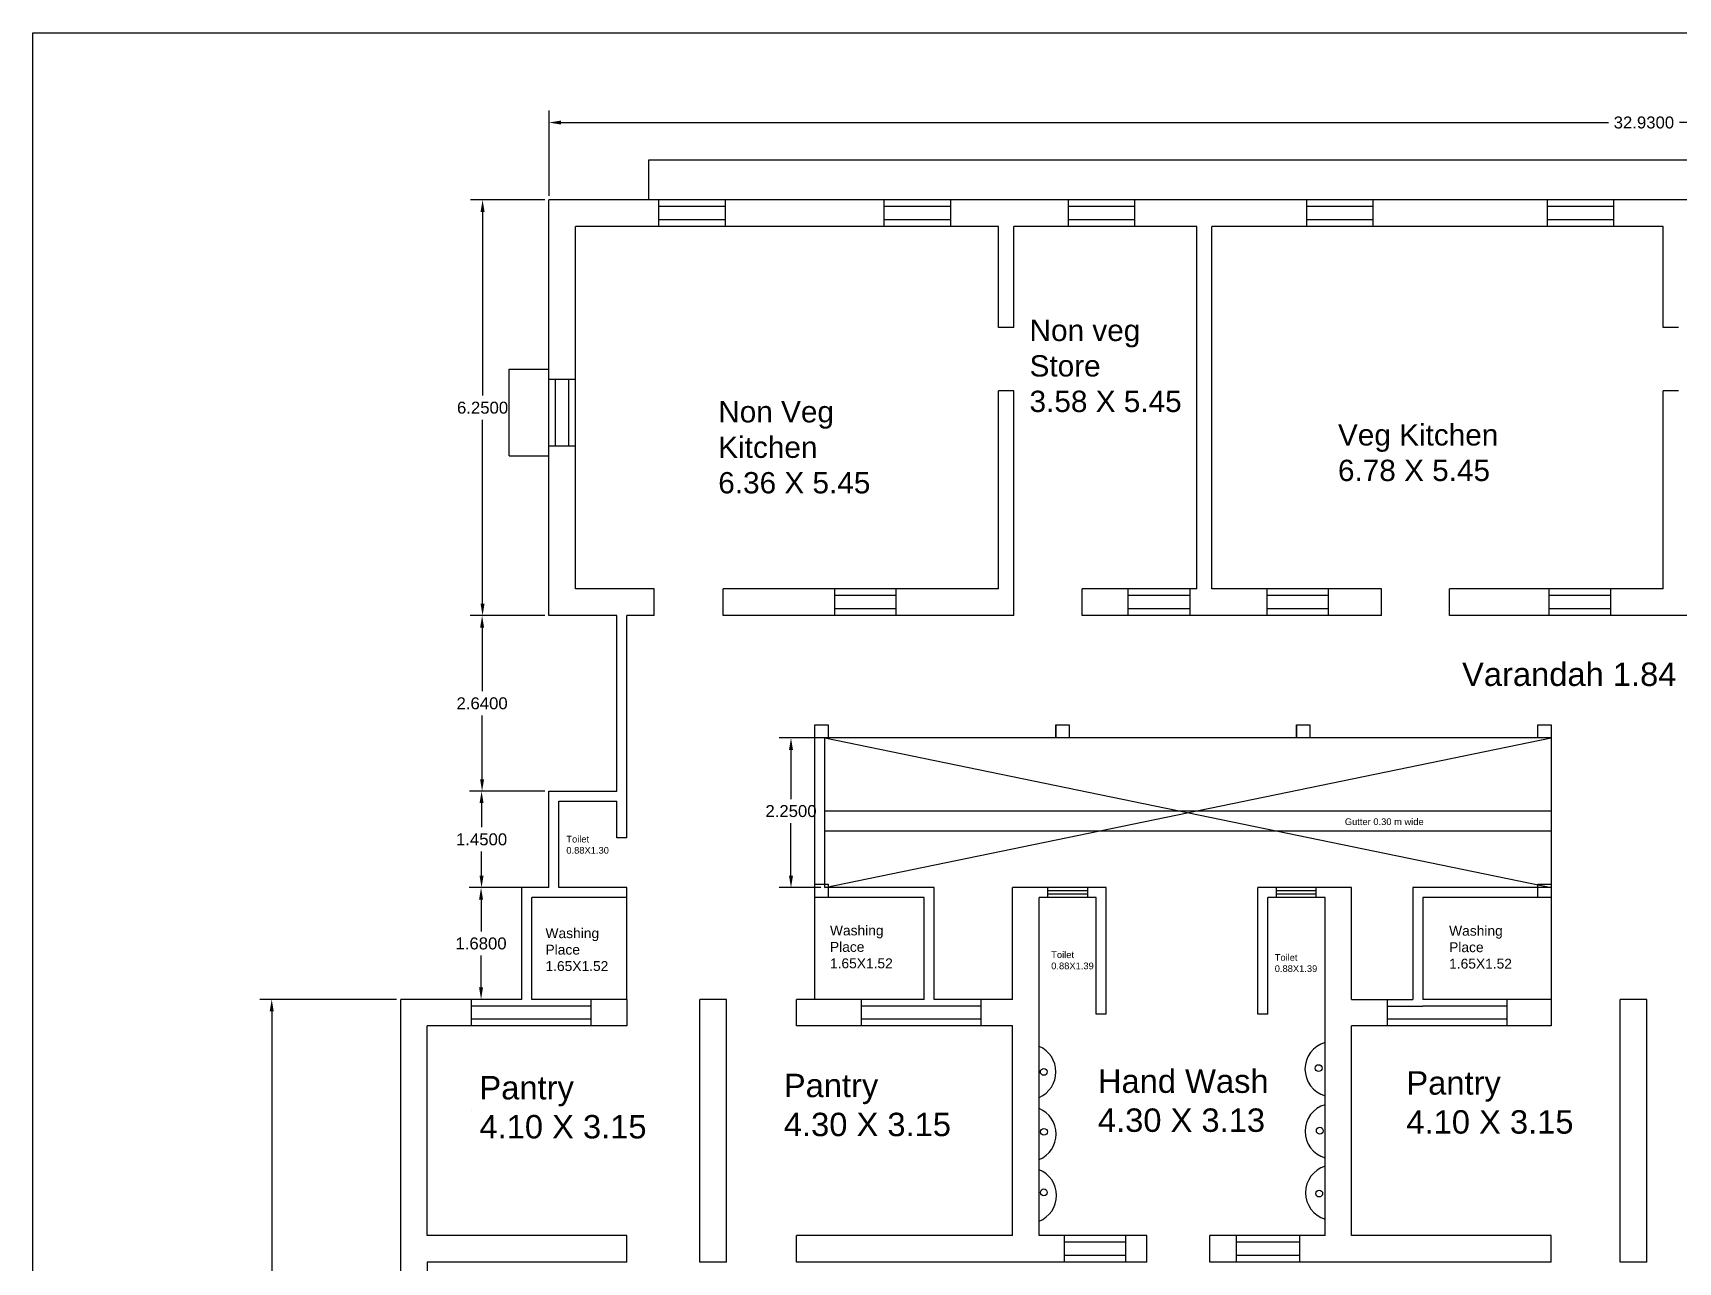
# Model space of a CAD drawing. Header units: inches. Extents: x 101 to 668, y -217 to 99.
# Drawn here: x 303.9 to 328.64, y 37.26 to 55.74 of the extents above; entities that cross this region are included whole.
import ezdxf

# ---------------------------------------------------------------- set-up
doc = ezdxf.new("R2010")
doc.units = ezdxf.units.IN
doc.header["$MEASUREMENT"] = 0
doc.styles.get("Standard").update_dxf_attribs({"font": 'arial.ttf'})
doc.dimstyles.get("Standard").update_dxf_attribs({"dimtxt": 0.18, "dimasz": 0.18, "dimexe": 0.18, "dimexo": 0.0625, "dimgap": 0.09, "dimtad": 0, "dimtih": 1, "dimtoh": 1, "dimdec": 4, "dimzin": 0, "dimdsep": 46, "dimtxsty": 'Standard', "dimcen": 0.09, "dimadec": 0, "dimazin": 0, "dimtfac": 1, "dimtdec": 4, "dimtofl": 0, "dimtmove": 0, "dimatfit": 3, "dimfxl": 1, "dimtolj": 1, "dimtzin": 0, "dimarcsym": 0})

# ---------------------------------------------------------------- blocks, each defined once
blk = doc.blocks.new('*D111')
at = {"color": 0, "lineweight": -2}
for p, q in [((315.747, 45.143), (315.119, 45.143)), ((315.299, 44.963), (315.299, 44.225)), ((315.299, 43.073), (315.299, 43.861)), ((315.747, 42.893), (315.119, 42.893))]:
    blk.add_line(p, q, dxfattribs=at)
at = {"color": 0}
for points in [[(315.269, 44.963), (315.329, 44.963), (315.299, 45.143)], [(315.269, 43.073), (315.329, 43.073), (315.299, 42.893)]]:
    blk.add_solid(points, dxfattribs=at)
at = {"layer": 'Defpoints', "color": 0}
for p in [(315.299, 45.143), (315.81, 45.143), (315.81, 42.893)]:
    blk.add_point(p, dxfattribs=at)
at = {"color": 0, "insert": (315.299, 44.043), "char_height": 0.18, "attachment_point": 5}
blk.add_mtext('\\A1;2.2500', dxfattribs=at)
blk = doc.blocks.new('*D112')
at = {"color": 0, "lineweight": -2}
for p, q in [((309.367, 41.213), (307.31, 41.213)), ((307.49, 41.033), (307.49, 33.885)), ((307.49, 26.373), (307.49, 33.521)), ((309.367, 26.193), (307.31, 26.193))]:
    blk.add_line(p, q, dxfattribs=at)
at = {"color": 0}
for points in [[(307.46, 41.033), (307.52, 41.033), (307.49, 41.213)], [(307.46, 26.373), (307.52, 26.373), (307.49, 26.193)]]:
    blk.add_solid(points, dxfattribs=at)
at = {"layer": 'Defpoints', "color": 0}
for p in [(309.43, 41.213), (307.49, 26.193), (309.43, 26.193)]:
    blk.add_point(p, dxfattribs=at)
at = {"color": 0, "insert": (307.49, 33.703), "char_height": 0.18, "attachment_point": 5}
blk.add_mtext('\\A1;15.15', dxfattribs=at)
blk = doc.blocks.new('*D113')
at = {"color": 0, "lineweight": -2}
for p, q in [((311.187, 42.893), (310.458, 42.893)), ((310.638, 42.713), (310.638, 42.235)), ((310.638, 41.393), (310.638, 41.871)), ((311.187, 41.213), (310.458, 41.213))]:
    blk.add_line(p, q, dxfattribs=at)
at = {"color": 0}
for points in [[(310.608, 42.713), (310.668, 42.713), (310.638, 42.893)], [(310.608, 41.393), (310.668, 41.393), (310.638, 41.213)]]:
    blk.add_solid(points, dxfattribs=at)
at = {"layer": 'Defpoints', "color": 0}
for p in [(310.638, 42.893), (311.25, 42.893), (311.25, 41.213)]:
    blk.add_point(p, dxfattribs=at)
at = {"color": 0, "insert": (310.638, 42.053), "char_height": 0.18, "attachment_point": 5}
blk.add_mtext('\\A1;1.6800', dxfattribs=at)
blk = doc.blocks.new('*D114')
at = {"color": 0, "lineweight": -2}
for p, q in [((311.597, 44.343), (310.466, 44.343)), ((310.646, 44.163), (310.646, 43.8)), ((310.646, 43.073), (310.646, 43.436)), ((311.597, 42.893), (310.466, 42.893))]:
    blk.add_line(p, q, dxfattribs=at)
at = {"color": 0}
for points in [[(310.616, 44.163), (310.676, 44.163), (310.646, 44.343)], [(310.616, 43.073), (310.676, 43.073), (310.646, 42.893)]]:
    blk.add_solid(points, dxfattribs=at)
at = {"layer": 'Defpoints', "color": 0}
for p in [(310.646, 44.343), (311.66, 44.343), (311.66, 42.893)]:
    blk.add_point(p, dxfattribs=at)
at = {"color": 0, "insert": (310.646, 43.618), "char_height": 0.18, "attachment_point": 5}
blk.add_mtext('\\A1;1.4500', dxfattribs=at)
blk = doc.blocks.new('*D115')
at = {"color": 0, "lineweight": -2}
for p, q in [((311.597, 46.983), (310.474, 46.983)), ((310.654, 46.803), (310.654, 45.845)), ((310.654, 44.523), (310.654, 45.481)), ((311.597, 44.343), (310.474, 44.343))]:
    blk.add_line(p, q, dxfattribs=at)
at = {"color": 0}
for points in [[(310.624, 46.803), (310.684, 46.803), (310.654, 46.983)], [(310.624, 44.523), (310.684, 44.523), (310.654, 44.343)]]:
    blk.add_solid(points, dxfattribs=at)
at = {"layer": 'Defpoints', "color": 0}
for p in [(310.654, 46.983), (311.66, 46.983), (311.66, 44.343)]:
    blk.add_point(p, dxfattribs=at)
at = {"color": 0, "insert": (310.654, 45.663), "char_height": 0.18, "attachment_point": 5}
blk.add_mtext('\\A1;2.6400', dxfattribs=at)
blk = doc.blocks.new('*D116')
at = {"color": 0, "lineweight": -2}
for p, q in [((311.597, 53.233), (310.481, 53.233)), ((310.661, 53.053), (310.661, 50.29)), ((310.661, 47.163), (310.661, 49.926)), ((311.597, 46.983), (310.481, 46.983))]:
    blk.add_line(p, q, dxfattribs=at)
at = {"color": 0}
for points in [[(310.631, 53.053), (310.691, 53.053), (310.661, 53.233)], [(310.631, 47.163), (310.691, 47.163), (310.661, 46.983)]]:
    blk.add_solid(points, dxfattribs=at)
at = {"layer": 'Defpoints', "color": 0}
for p in [(311.66, 53.233), (310.661, 46.983), (311.66, 46.983)]:
    blk.add_point(p, dxfattribs=at)
at = {"color": 0, "insert": (310.661, 50.108), "char_height": 0.18, "attachment_point": 5}
blk.add_mtext('\\A1;6.2500', dxfattribs=at)
blk = doc.blocks.new('*D117')
at = {"color": 0, "lineweight": -2}
for p, q in [((311.66, 53.295), (311.66, 54.576)), ((344.59, 53.295), (344.59, 54.576)), ((311.84, 54.396), (327.592, 54.396)), ((344.41, 54.396), (328.658, 54.396))]:
    blk.add_line(p, q, dxfattribs=at)
at = {"color": 0}
for points in [[(311.84, 54.426), (311.84, 54.366), (311.66, 54.396)], [(344.41, 54.426), (344.41, 54.366), (344.59, 54.396)]]:
    blk.add_solid(points, dxfattribs=at)
at = {"layer": 'Defpoints', "color": 0}
for p in [(344.59, 54.396), (311.66, 53.233), (344.59, 53.233)]:
    blk.add_point(p, dxfattribs=at)
at = {"color": 0, "insert": (328.125, 54.396), "char_height": 0.18, "attachment_point": 5}
blk.add_mtext('\\A1;32.9300', dxfattribs=at)

msp = doc.modelspace()

# ---------------------------------------------------------------- linework, layer by layer
for p, q in [((342.82707, 53.83289), (313.15673, 53.83289)), ((313.15673, 53.83289), (313.15673, 53.23289)), ((344.58974, 53.23289), (311.65974, 53.23289)), ((311.65974, 46.98289), (311.65974, 53.23289)), ((313.30673, 53.23289), (313.30673, 52.83289)), ((314.30673, 53.23289), (314.30673, 52.83289)), ((316.69612, 53.23289), (316.69612, 52.83289)), ((317.69612, 53.23289), (317.69612, 52.83289)), ((319.46526, 53.23289), (319.46526, 52.83289)), ((320.46526, 53.23289), (320.46526, 52.83289)), ((323.04936, 53.23289), (323.04936, 52.83289)), ((324.04936, 53.23289), (324.04936, 52.83289)), ((326.6679, 53.23289), (326.6679, 52.83289)), ((327.6679, 53.23289), (327.6679, 52.83289)), ((314.30673, 53.13289), (313.30673, 53.13289)), ((317.69612, 53.13289), (316.69612, 53.13289)), ((320.46526, 53.13289), (319.46526, 53.13289)), ((324.04936, 53.13289), (323.04936, 53.13289)), ((327.6679, 53.13289), (326.6679, 53.13289)), ((315.63974, 52.83289), (312.05974, 52.83289)), ((312.05974, 47.38289), (312.05974, 52.83289)), ((314.30673, 52.93289), (313.30673, 52.93289)), ((318.41974, 52.83289), (315.63974, 52.83289)), ((317.69612, 52.93289), (316.69612, 52.93289)), ((318.41974, 51.31289), (318.41974, 52.83289)), ((321.39974, 52.83289), (318.64974, 52.83289)), ((318.64974, 51.31289), (318.64974, 52.83289)), ((320.46526, 52.93289), (319.46526, 52.93289)), ((321.39974, 47.38289), (321.39974, 52.83289)), ((325.60188, 52.83289), (321.62974, 52.83289)), ((321.62974, 47.38289), (321.62974, 52.83289)), ((324.04936, 52.93289), (323.04936, 52.93289)), ((328.41452, 52.83289), (325.60188, 52.83289)), ((327.6679, 52.93289), (326.6679, 52.93289)), ((328.41452, 51.31289), (328.41452, 52.83289)), ((318.64974, 51.31289), (318.41974, 51.31289)), ((328.64452, 51.31289), (328.41452, 51.31289)), ((311.05974, 49.38731), (311.05974, 50.68731)), ((311.05974, 50.68731), (311.65974, 50.68731)), ((311.65974, 50.53731), (312.05974, 50.53731)), ((311.75974, 49.53731), (311.75974, 50.53731)), ((311.95974, 49.53731), (311.95974, 50.53731)), ((318.41974, 47.38289), (318.41974, 50.36289)), ((318.64974, 50.36289), (318.41974, 50.36289)), ((318.64974, 46.98289), (318.64974, 50.36289)), ((328.41452, 47.38289), (328.41452, 50.36289)), ((328.64452, 50.36289), (328.41452, 50.36289)), ((311.65974, 49.53731), (312.05974, 49.53731)), ((311.05974, 49.38731), (311.65974, 49.38731)), ((313.23974, 47.38289), (312.05974, 47.38289)), ((313.23974, 46.98289), (313.23974, 47.38289)), ((315.86974, 47.38289), (314.27974, 47.38289)), ((314.27974, 46.98289), (314.27974, 47.38289)), ((318.41974, 47.38289), (315.86974, 47.38289)), ((315.95974, 46.98289), (315.95974, 47.38289)), ((316.87974, 47.28289), (315.95974, 47.28289)), ((316.87974, 46.98289), (316.87974, 47.38289)), ((321.39974, 47.38289), (319.67974, 47.38289)), ((319.67974, 46.98289), (319.67974, 47.38289)), ((320.36974, 46.98289), (320.36974, 47.38289)), ((321.29974, 47.28289), (320.36974, 47.28289)), ((321.29974, 46.98289), (321.29974, 47.38289)), ((324.17974, 47.38289), (321.62974, 47.38289)), ((322.45974, 46.98289), (322.45974, 47.38289)), ((323.37974, 47.28289), (322.45974, 47.28289)), ((323.37974, 46.98289), (323.37974, 47.38289)), ((324.17974, 46.98289), (324.17974, 47.38289)), ((328.41452, 47.38289), (325.19974, 47.38289)), ((325.19974, 46.98289), (325.19974, 47.38289)), ((326.69974, 46.98289), (326.69974, 47.38289)), ((327.62974, 47.28289), (326.69974, 47.28289)), ((327.62974, 46.98289), (327.62974, 47.38289)), ((316.87974, 47.08289), (315.95974, 47.08289)), ((321.29974, 47.08289), (320.36974, 47.08289)), ((323.37974, 47.08289), (322.45974, 47.08289)), ((327.62974, 47.08289), (326.69974, 47.08289)), ((312.67974, 46.98289), (311.65974, 46.98289)), ((312.67974, 44.34289), (312.67974, 46.98289)), ((313.23974, 46.98289), (312.82974, 46.98289)), ((312.82974, 43.64289), (312.82974, 46.98289)), ((318.64974, 46.98289), (314.27974, 46.98289)), ((324.17974, 46.98289), (319.67974, 46.98289)), ((329.18974, 46.98289), (325.19974, 46.98289)), ((315.65974, 45.14289), (315.65974, 45.34289)), ((315.65974, 45.34289), (315.85974, 45.34289)), ((315.85974, 45.34289), (315.85974, 45.14289)), ((319.27974, 45.34289), (319.27974, 45.14289)), ((319.27974, 45.14289), (319.27974, 45.34289)), ((319.27974, 45.34289), (319.47974, 45.34289)), ((319.47974, 45.34289), (319.47974, 45.14289)), ((322.89974, 45.34289), (322.89974, 45.14289)), ((322.89974, 45.14289), (322.89974, 45.34289)), ((322.89974, 45.34289), (323.09974, 45.34289)), ((323.09974, 45.34289), (323.09974, 45.14289)), ((326.52974, 45.14289), (326.52974, 45.34289)), ((326.52974, 45.34289), (326.72974, 45.34289)), ((326.72974, 45.34289), (326.72974, 45.14289)), ((326.72974, 45.14289), (315.65974, 45.14289)), ((315.65974, 41.21289), (315.65974, 45.14289)), ((315.85974, 45.14289), (315.65974, 45.14289)), ((315.80974, 42.89289), (315.80974, 45.14289)), ((315.80974, 45.14289), (326.72974, 42.89289)), ((315.80974, 42.89289), (326.72974, 45.14289)), ((319.47974, 45.14289), (319.27974, 45.14289)), ((323.09974, 45.14289), (322.89974, 45.14289)), ((326.72974, 45.14289), (326.52974, 45.14289)), ((326.72974, 45.14289), (326.72974, 40.81289)), ((311.65974, 42.89289), (311.65974, 44.34289)), ((311.65974, 44.34289), (312.67974, 44.34289)), ((311.80974, 42.89289), (311.80974, 44.19289)), ((311.80974, 44.19289), (312.67974, 44.19289)), ((312.67974, 43.64289), (312.67974, 44.19289)), ((326.72974, 44.04289), (315.80974, 44.04289)), ((312.82974, 43.64289), (312.67974, 43.64289)), ((326.72974, 43.74289), (315.80974, 43.74289)), ((311.65974, 42.89289), (311.24974, 42.89289)), ((311.24974, 41.21289), (311.24974, 42.89289)), ((312.82974, 42.89289), (311.80974, 42.89289)), ((312.82974, 41.21289), (312.82974, 42.89289)), ((315.65974, 42.74289), (315.65974, 42.94289)), ((315.65974, 42.94289), (315.85974, 42.94289)), ((317.44974, 42.89289), (315.80974, 42.89289)), ((315.85974, 42.94289), (315.85974, 42.74289)), ((317.44974, 41.21289), (317.44974, 42.89289)), ((320.03974, 42.89289), (318.62974, 42.89289)), ((318.62974, 41.21289), (318.62974, 42.89289)), ((319.16325, 42.74289), (319.16325, 42.89289)), ((319.76325, 42.84289), (319.16325, 42.84289)), ((319.76325, 42.74289), (319.76325, 42.89289)), ((320.03974, 40.99289), (320.03974, 42.89289)), ((323.72974, 42.89289), (322.31974, 42.89289)), ((322.31974, 40.99289), (322.31974, 42.89289)), ((322.59832, 42.74289), (322.59832, 42.89289)), ((323.19832, 42.84289), (322.59832, 42.84289)), ((323.19832, 42.74289), (323.19832, 42.89289)), ((323.72974, 41.21289), (323.72974, 42.89289)), ((326.72974, 42.89289), (324.64974, 42.89289)), ((324.64974, 42.89289), (324.64974, 41.21289)), ((326.52974, 42.74289), (326.52974, 42.94289)), ((326.52974, 42.94289), (326.72974, 42.94289)), ((326.72974, 42.94289), (326.72974, 42.74289)), ((312.82974, 42.74289), (311.39974, 42.74289)), ((311.39974, 41.21289), (311.39974, 42.74289)), ((317.29974, 42.74289), (315.65974, 42.74289)), ((315.85974, 42.74289), (315.65974, 42.74289)), ((317.29974, 41.21289), (317.29974, 42.74289)), ((319.88974, 42.74289), (319.02974, 42.74289)), ((319.02974, 37.66289), (319.02974, 42.74289)), ((319.76325, 42.79289), (319.16325, 42.79289)), ((319.88974, 40.99289), (319.88974, 42.74289)), ((323.32974, 42.74289), (322.46974, 42.74289)), ((322.46974, 40.99289), (322.46974, 42.74289)), ((323.19832, 42.79289), (322.59832, 42.79289)), ((323.32974, 41.21289), (323.32974, 42.74289)), ((326.72974, 42.74289), (324.79974, 42.74289)), ((324.79974, 42.74289), (324.79974, 41.21289)), ((326.72974, 42.74289), (326.52974, 42.74289)), ((311.24974, 41.21289), (309.42974, 41.21289)), ((309.42974, 26.19289), (309.42974, 41.21289)), ((310.48744, 41.21289), (310.48744, 40.81289)), ((311.39974, 41.11289), (310.48744, 41.11289)), ((312.82974, 41.21289), (311.39974, 41.21289)), ((312.28744, 41.11289), (311.39974, 41.11289)), ((312.28744, 41.21289), (312.28744, 40.81289)), ((312.82974, 41.21289), (312.82974, 40.81289)), ((314.32974, 41.21289), (313.92974, 41.21289)), ((313.92974, 37.26289), (313.92974, 41.21289)), ((314.32974, 37.26289), (314.32974, 41.21289)), ((315.80974, 41.21289), (315.37974, 41.21289)), ((315.37974, 40.81289), (315.37974, 41.21289)), ((317.29974, 41.21289), (315.80974, 41.21289)), ((316.35316, 41.21289), (316.35316, 40.81289)), ((317.29974, 41.11289), (316.35316, 41.11289)), ((318.15316, 41.11289), (317.29974, 41.11289)), ((318.62974, 41.21289), (317.44974, 41.21289)), ((318.15316, 41.21289), (318.15316, 40.81289)), ((323.32974, 37.66289), (323.32974, 41.21289)), ((323.72974, 41.21289), (324.64974, 41.21289)), ((324.26179, 41.21289), (324.26179, 40.81289)), ((324.26179, 41.11289), (324.79974, 41.11289)), ((326.72974, 41.21289), (324.79974, 41.21289)), ((326.06179, 41.11289), (324.79974, 41.11289)), ((326.06179, 41.21289), (326.06179, 40.81289)), ((328.16974, 41.21289), (327.76974, 41.21289)), ((327.76974, 37.26289), (327.76974, 41.21289)), ((328.16974, 37.26289), (328.16974, 41.21289)), ((312.28744, 40.91289), (310.48744, 40.91289)), ((318.15316, 40.91289), (316.35316, 40.91289)), ((320.03974, 40.99289), (319.88974, 40.99289)), ((322.46974, 40.99289), (322.31974, 40.99289)), ((326.06179, 40.91289), (324.26179, 40.91289)), ((312.82974, 40.81289), (309.82974, 40.81289)), ((309.82974, 37.66289), (309.82974, 40.81289)), ((318.62974, 40.81289), (315.37974, 40.81289)), ((318.62974, 37.66289), (318.62974, 40.81289)), ((326.72974, 40.81289), (323.72974, 40.81289)), ((323.72974, 37.66289), (323.72974, 40.81289)), ((310.48744, 39.54165), (310.48744, 39.54165)), ((316.35316, 39.34263), (316.35316, 39.34263)), ((312.82974, 37.66289), (309.82974, 37.66289)), ((312.82974, 37.26289), (312.82974, 37.66289)), ((318.62974, 37.66289), (315.37974, 37.66289)), ((315.37974, 37.26289), (315.37974, 37.66289)), ((320.64974, 37.66289), (319.02974, 37.66289)), ((319.41278, 37.26289), (319.41278, 37.66289)), ((320.33278, 37.26289), (320.33278, 37.66289)), ((320.64974, 37.26289), (320.64974, 37.66289)), ((323.32974, 37.66289), (321.59974, 37.66289)), ((321.59974, 37.26289), (321.59974, 37.66289)), ((321.99974, 37.26289), (321.99974, 37.66289)), ((322.94974, 37.26289), (322.94974, 37.66289)), ((326.72974, 37.66289), (323.72974, 37.66289)), ((326.72974, 37.26289), (326.72974, 37.66289)), ((320.33278, 37.56289), (319.41278, 37.56289)), ((320.33278, 37.36289), (319.41278, 37.36289)), ((322.94974, 37.56289), (321.99974, 37.56289)), ((322.94974, 37.36289), (321.99974, 37.36289)), ((312.82974, 37.26289), (309.82974, 37.26289)), ((309.82974, 37.26289), (309.82974, 26.59289)), ((314.32974, 37.26289), (313.92974, 37.26289)), ((320.64974, 37.26289), (315.37974, 37.26289)), ((326.72974, 37.26289), (321.59974, 37.26289)), ((328.16974, 37.26289), (327.76974, 37.26289))]:
    msp.add_line(p, q)
msp.add_lwpolyline([(303.899, 55.74374), (351.40353, 55.74374), (351.40353, 18.07046), (303.899, 18.07046)], close=True)
for centre in [(319.09985, 40.12262), (323.23316, 40.17998), (319.10345, 39.22133), (323.2509, 39.23812), (319.1007, 38.31115), (323.24265, 38.29277)]:
    msp.add_circle(centre, 0.051)
for centre, start, end in [((318.86818, 40.12251), 292.884229, 67.115771), ((323.44338, 40.16448), 105.875462, 254.124538), ((323.44571, 39.23046), 106.208988, 253.791012), ((318.87051, 39.1885), 292.53675, 67.46325), ((318.87728, 38.26459), 291.528785, 68.471215), ((323.45248, 38.30656), 107.184467, 252.815533)]:
    msp.add_arc(centre, 0.41545, start, end)

# ---------------------------------------------------------------- texts
at = {"attachment_point": 1}
for s, insert, char_height, width in [('Non veg\\PStore\\P3.58 X 5.45', (318.88648, 51.4313), 0.3200978, 2.729872), ('Non Veg Kitchen\\P6.36 X 5.45', (314.20528, 50.20786), 0.3200978, 2.729872), ('Veg Kitchen\\P6.78 X 5.45', (323.52434, 49.85995), 0.3200978, 2.729872), ('Varandah 1.84 m wide', (325.39049, 46.27699), 0.351739, 8.6047683), ('Gutter 0.30 m wide', (323.62719, 43.9342), 0.100473, 2.729872), ('Toilet\\P0.88X1.30', (311.92079, 43.67211), 0.100473, 2.729872), ('Washing \\PPlace\\P1.65X1.52', (315.88487, 42.32328), 0.14837, 2.729872), ('Washing \\PPlace\\P1.65X1.52', (325.19589, 42.31856), 0.14837, 2.729872), ('Washing \\PPlace\\P1.65X1.52', (311.60725, 42.2822), 0.14837, 2.729872), ('Toilet\\P0.88X1.39', (319.21217, 41.93386), 0.100473, 2.729872), ('Toilet\\P0.88X1.39', (322.57338, 41.893), 0.100473, 2.729872), ('Pantry\\P4.30 X 3.15', (315.19158, 40.09442), 0.351739, 8.6047683), ('Hand Wash\\P4.30 X 3.13', (319.91435, 40.15901), 0.351739, 8.6047683), ('Pantry\\P4.10 X 3.15', (324.55306, 40.13241), 0.351739, 8.6047683), ('Pantry\\P4.10 X 3.15', (310.6138, 40.06053), 0.351739, 8.6047683)]:
    msp.add_mtext(s, dxfattribs=dict(at, insert=insert, char_height=char_height, width=width))

# ---------------------------------------------------------------- dimensions: what is measured, and where the dimension line sits
dim = msp.add_linear_dim(base=(344.58974, 54.39622), p1=(311.65974, 53.23289), p2=(344.58974, 53.23289), dimstyle='Standard')
dim.commit()
dim.dimension.update_dxf_attribs({"geometry": '*D117', "text_midpoint": (328.12474, 54.39622)})
for base, p1, p2, picture, middle in [((310.66076, 46.98289), (311.65974, 53.23289), (311.65974, 46.98289), '*D116', (310.66076, 50.10789)), ((310.65412, 46.98289), (311.65974, 44.34289), (311.65974, 46.98289), '*D115', (310.65412, 45.66289)), ((310.64638, 44.34289), (311.65974, 42.89289), (311.65974, 44.34289), '*D114', (310.64638, 43.61789)), ((310.63822, 42.89289), (311.24974, 41.21289), (311.24974, 42.89289), '*D113', (310.63822, 42.05289))]:
    dim = msp.add_linear_dim(base=base, p1=p1, p2=p2, angle=90, dimstyle='Standard')
    dim.commit()
    dim.dimension.update_dxf_attribs({"geometry": picture, "text_midpoint": middle})
dim = msp.add_linear_dim(base=(315.2992, 45.14289), p1=(315.80974, 42.89289), p2=(315.80974, 45.14289), angle=90, dimstyle='Standard')
dim.commit()
dim.dimension.update_dxf_attribs({"geometry": '*D111', "text_midpoint": (315.2992, 44.04289), "dimtype": 160})
dim = msp.add_linear_dim(base=(307.49013, 26.19289), p1=(309.42974, 41.21289), p2=(309.42974, 26.19289), angle=90, text='15.15', dimstyle='Standard')
dim.commit()
dim.dimension.update_dxf_attribs({"geometry": '*D112', "text_midpoint": (307.49013, 33.70289)})

doc.saveas('drawing.dxf')
